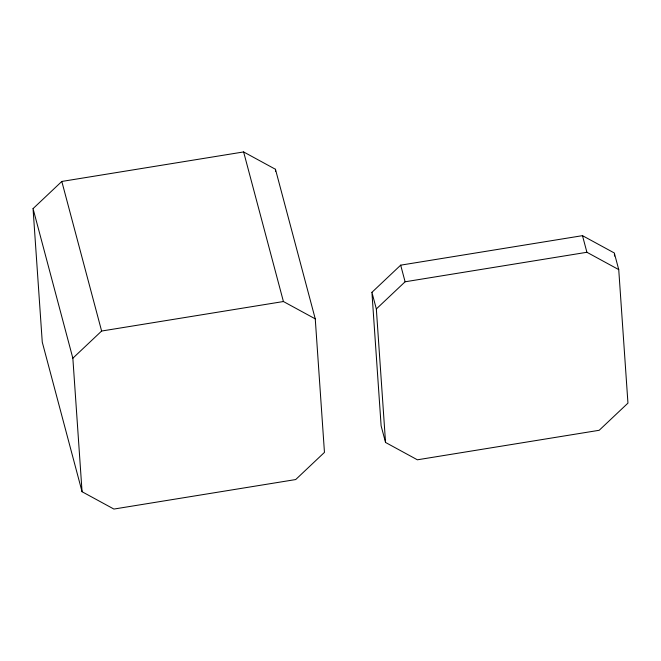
<?xml version="1.0" encoding="UTF-8"?>
<svg xmlns="http://www.w3.org/2000/svg" width="661" height="661" viewBox="0 0 661 661"><rect width="100%" height="100%" fill="white"/><g stroke="black" fill="none" stroke-linecap="round" stroke-linejoin="round"><path stroke-width="0.99" d="M33.05 208.62L61.812 181.445L243.62 151.939L275.455 169.274L315.256 318.866L324.46 452.38L295.698 479.555L113.899 509.061L82.063 491.726L42.263 342.134L33.05 208.62L72.85 358.212L82.063 491.726M72.85 358.212L101.62 331.037L283.42 301.532L315.256 318.866M371.92 292.336L400.682 265.16L582.481 235.655L614.317 252.989L618.737 269.614L627.95 403.127L599.188 430.294L417.38 459.8L385.545 442.465L381.124 425.849L371.92 292.336L376.34 308.951L385.545 442.465M376.34 308.951L405.102 281.784L586.91 252.279L618.737 269.614M582.481 235.655L586.91 252.279M400.682 265.16L405.102 281.784M243.62 151.939L283.42 301.532M61.812 181.445L101.62 331.037M614.391 254.014L614.532 256.071M275.455 169.274L275.596 171.331"/></g></svg>
